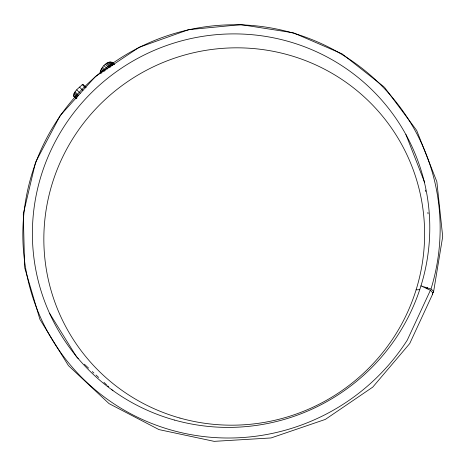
<?xml version="1.0" encoding="UTF-8"?>
<svg xmlns="http://www.w3.org/2000/svg" width="466" height="466" viewBox="0 0 466 466"><rect width="100%" height="100%" fill="white"/><g stroke="black" fill="none" stroke-linecap="round" stroke-linejoin="round"><path stroke-width="0.7" d="M433.508 292.24L442.7 236.582L436.858 181.717L416.697 130.451L384.485 87.299M100.761 72.393L100.108 72.341C101.221 66.83 109.032 58.087 114.257 64.18M35.503 162.471L23.3 214.005L24.622 267.239M75.923 98.343L73.453 95.856C74.059 90.788 79.366 87.602 82.692 84.305L86.14 87.637M430.968 289.089L420.961 285.862L430.403 290.295L407.278 340.128A209.473 205.797 -28.2 0 1 55.67 345.213A209.473 205.797 -28.2 0 1 203.31 27.092A209.473 205.797 -28.2 0 1 430.968 289.089A43.361 5.534 17.5 0 1 432.559 292.887M432.693 294.005L409.719 343.564L372.765 387.106L325.332 419.412L271.055 437.947L214.144 441.354L158.958 429.594L109.044 403.614L68.42 365.606L39.919 319.367L24.721 267.822M35.655 162.086L60.231 115.51L95.478 76.5L139.159 47.311L188.643 29.655L240.992 24.646L293.056 32.76M293.487 32.847L342.137 53.905L384.042 86.886M76.942 357.346L78.533 358.814M84.352 364.214L88.587 368.14M92.291 371.577L93.882 373.05M96.002 375.013L98.646 377.466M103.941 382.37L106.586 384.829M107.646 385.807L108.706 386.792M111.351 389.244L112.941 390.718M82.162 84.532L85.604 87.87M79.517 87.113L82.96 90.451M76.75 89.862L80.187 93.206M75.049 91.872L78.486 95.215M74.409 92.804L77.845 96.147M73.902 93.695L77.333 97.039M73.436 94.948L76.861 98.285M73.453 95.856L76.389 98.716M111.898 62.141L114.327 64.553M110.774 61.914L113.692 64.809M109.947 61.943L112.871 64.844M109.009 62.153L112.422 65.543M108.106 62.491L111.52 65.881M107.192 62.962L110.605 66.358M106.265 63.568L110.168 67.448M105.328 64.302L108.741 67.704M103.953 65.601L107.366 69.003M102.596 67.186L105.52 70.104M101.815 68.275L104.734 71.193M101.134 69.405L103.079 71.35M100.609 70.494L102.066 71.945M100.272 71.479L101.728 72.935M100.108 72.341L101.081 73.313M82.692 84.305L85.453 87.515M49.513 313.204L76.57 356.857M112.807 62.741L113.459 63.825M405.909 134.511L424.643 182.456M425.575 190.116L425.72 191.555M427.893 212.414L428.044 213.853M419.709 289.485A82.249 11.429 25.3 0 1 416.121 289.794M430.403 290.295A43.623 5.988 24.9 0 1 432.343 294.384M427.305 287.365A200.642 197.415 -28.2 0 1 426.914 288.751M179.934 418.06A191.072 187.984 -28.2 0 0 419.412 190.198A191.072 187.984 -28.2 0 0 103.347 101.256A191.072 187.984 -28.2 0 0 179.934 418.06M174.628 420.099A199.483 195.965 -28.2 0 0 424.305 181.909A199.483 195.965 -28.2 0 0 94.33 89.932A199.483 195.965 -28.2 0 0 174.628 420.099"/></g></svg>
